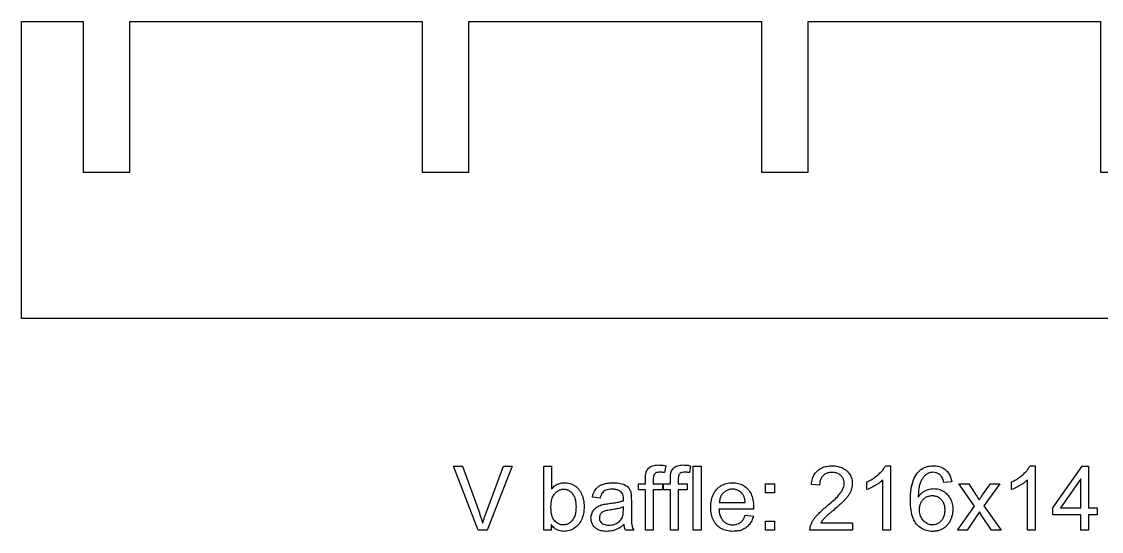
# Model space of a CAD drawing. Extents: x 16 to 234, y 9 to 84.
# Drawn here: x 16 to 66.9, y 59.9 to 84 of the extents above; entities that cross this region are included whole.
import ezdxf

# ---------------------------------------------------------------- set-up
doc = ezdxf.new("R2010")
doc.units = 0
doc.layers.add('baffles_C4_v3.0', color=7, linetype='CONTINUOUS')

msp = doc.modelspace()

# ---------------------------------------------------------------- linework, layer by layer
at = {"layer": 'baffles_C4_v3.0', "color": 1}
for p, q in [((16, 70.000033), (16, 84.000019)), ((16, 84.000019), (18.899999, 84.000019)), ((18.899999, 84.000019), (18.899999, 76.900013)), ((21.099999, 76.900013), (21.099999, 84.000019)), ((21.099999, 84.000019), (34.899999, 84.000019)), ((34.899999, 84.000019), (34.899999, 76.900013)), ((37.099998, 76.900013), (37.099998, 84.000019)), ((37.099998, 84.000019), (50.899998, 84.000019)), ((50.899998, 84.000019), (50.899998, 76.900013)), ((53.099998, 76.900013), (53.099998, 84.000019)), ((53.099998, 84.000019), (66.900005, 84.000019)), ((66.900005, 84.000019), (66.900005, 76.900013)), ((18.899999, 76.900013), (19.999999, 76.900013)), ((19.999999, 76.900013), (21.099999, 76.900013)), ((34.899999, 76.900013), (35.999999, 76.900013)), ((35.999999, 76.900013), (37.099998, 76.900013)), ((50.899998, 76.900013), (51.999998, 76.900013)), ((51.999998, 76.900013), (53.099998, 76.900013)), ((66.900005, 76.900013), (68.000002, 76.900013)), ((19.999999, 70.000033), (16, 70.000033)), ((227.999999, 70.000033), (19.999999, 70.000033))]:
    msp.add_line(p, q, dxfattribs=at)
at = {"layer": 'baffles_C4_v3.0', "color": 7}
for p, q in [((37.546156, 60.000018), (36.372068, 63.030324)), ((36.372068, 63.030324), (36.80615, 63.030324)), ((36.80615, 63.030324), (37.593699, 60.828908)), ((37.91616, 60.828908), (38.734714, 63.030324)), ((39.143992, 63.030324), (37.957501, 60.000018)), ((38.734714, 63.030324), (39.143992, 63.030324)), ((40.63095, 60.000018), (40.63095, 63.030324)), ((40.63095, 63.030324), (41.00302, 63.030324)), ((41.00302, 63.030324), (41.00302, 61.949253)), ((46.384348, 63.044793), (46.328537, 62.720265)), ((47.561214, 63.044793), (47.505404, 62.720265)), ((47.685949, 60.000018), (47.685949, 63.030324)), ((47.685949, 63.030324), (48.05802, 63.030324)), ((48.05802, 63.030324), (48.05802, 60.000018)), ((56.75355, 63.042726), (56.993329, 63.042726)), ((56.993329, 63.042726), (56.993329, 60.000018)), ((63.577683, 63.042726), (63.817461, 63.042726)), ((63.817461, 63.042726), (63.817461, 60.000018)), ((64.647775, 61.066619), (66.030637, 63.030324)), ((66.030637, 63.030324), (66.334494, 63.030324)), ((66.334494, 63.030324), (66.334494, 61.066619)), ((45.100705, 61.905844), (45.100705, 62.195232)), ((45.100705, 62.195232), (45.429367, 62.195232)), ((45.429367, 62.195232), (45.429367, 62.42881)), ((45.79937, 62.397804), (45.79937, 62.195233)), ((45.79937, 62.195233), (46.227251, 62.195233)), ((46.227251, 62.195233), (46.227251, 61.905844)), ((46.277572, 61.905844), (46.277572, 62.195232)), ((46.277572, 62.195232), (46.606234, 62.195232)), ((46.606234, 62.195232), (46.606234, 62.42881)), ((46.976237, 62.397804), (46.976237, 62.195233)), ((46.976237, 62.195233), (47.404118, 62.195233)), ((47.404118, 62.195233), (47.404118, 61.905844)), ((51.091104, 61.771486), (51.091104, 62.195232)), ((51.091104, 62.195232), (51.514851, 62.195232)), ((51.514851, 62.195232), (51.514851, 61.771486)), ((53.643274, 62.12702), (53.260868, 62.166294)), ((55.877118, 61.922381), (55.877118, 62.282049)), ((56.621258, 60.000018), (56.621258, 62.370932)), ((59.876229, 62.28825), (59.506226, 62.259311)), ((59.876229, 62.28825), (59.876229, 62.28825)), ((60.956654, 61.141033), (60.214581, 62.195232)), ((60.214581, 62.195232), (60.679668, 62.195232)), ((60.679668, 62.195232), (61.016599, 61.680535)), ((61.336992, 61.676401), (61.706996, 62.195232)), ((62.151413, 62.195232), (61.392803, 61.161704)), ((61.706996, 62.195232), (62.151413, 62.195232)), ((62.70125, 61.922381), (62.70125, 62.282049)), ((63.445391, 60.000018), (63.445391, 62.370932)), ((65.962423, 62.432944), (65.013644, 61.066619)), ((65.962423, 61.066619), (65.962423, 62.432944)), ((45.429367, 61.905844), (45.100705, 61.905844)), ((45.429367, 60.000018), (45.429367, 61.905844)), ((46.227251, 61.905844), (45.79937, 61.905844)), ((45.79937, 61.905844), (45.79937, 60.000018)), ((46.606234, 61.905844), (46.277572, 61.905844)), ((46.606234, 60.000018), (46.606234, 61.905844)), ((47.404118, 61.905844), (46.976237, 61.905844)), ((46.976237, 61.905844), (46.976237, 60.000018)), ((51.514851, 61.771486), (51.091104, 61.771486)), ((51.091104, 61.771486), (51.091104, 61.771486)), ((43.288555, 61.519305), (42.924753, 61.568914)), ((44.764432, 61.415952), (44.764432, 60.919858)), ((48.915137, 61.308465), (50.140902, 61.308465)), ((48.915137, 61.308465), (48.915137, 61.308465)), ((60.154636, 60.000018), (60.956654, 61.141033)), ((61.392803, 61.161704), (62.209291, 60.000018)), ((40.972014, 61.114161), (40.972014, 61.114161)), ((44.388215, 60.965333), (44.388215, 61.101759)), ((44.388215, 61.101759), (44.388215, 61.101759)), ((50.531562, 61.00254), (48.894452, 61.00254)), ((50.136754, 60.706951), (50.136768, 60.706951)), ((50.136768, 60.706951), (50.52124, 60.659409)), ((58.356942, 60.98187), (58.356942, 60.98187)), ((61.181963, 60.866115), (60.605254, 60.000018)), ((61.301853, 60.682146), (61.181963, 60.866115)), ((61.752471, 60.000018), (61.301853, 60.682146)), ((64.647775, 60.725555), (64.647775, 61.066619)), ((65.962423, 60.725555), (64.647775, 60.725555)), ((65.013644, 61.066619), (65.962423, 61.066619)), ((65.962423, 61.066619), (65.962423, 61.066619)), ((65.962423, 60.000018), (65.962423, 60.725555)), ((66.334494, 61.066619), (66.743771, 61.066619)), ((66.743771, 60.725555), (66.334494, 60.725555)), ((66.334494, 60.725555), (66.334494, 60.000018)), ((66.743771, 61.066619), (66.743771, 60.725555)), ((40.976149, 60.274936), (40.976149, 60.000018)), ((44.419221, 60.270802), (44.419221, 60.270802)), ((51.091104, 60.000018), (51.091104, 60.423764)), ((51.091104, 60.423764), (51.514851, 60.423764)), ((51.514851, 60.423764), (51.514851, 60.000018)), ((53.707352, 60.357619), (55.193566, 60.357619)), ((55.193566, 60.357619), (55.193566, 60.000018)), ((55.193566, 60.357619), (55.193566, 60.357619)), ((37.957501, 60.000018), (37.546156, 60.000018)), ((37.546156, 60.000018), (37.546156, 60.000018)), ((40.976149, 60.000018), (40.63095, 60.000018)), ((40.976149, 60.000018), (40.976149, 60.000018)), ((44.882242, 60.000018), (44.493635, 60.000018)), ((45.79937, 60.000018), (45.429367, 60.000018)), ((45.429367, 60.000018), (45.429367, 60.000018)), ((46.976237, 60.000018), (46.606234, 60.000018)), ((46.606234, 60.000018), (46.606234, 60.000018)), ((48.05802, 60.000018), (47.685949, 60.000018)), ((47.685949, 60.000018), (47.685949, 60.000018)), ((51.514851, 60.000018), (51.091104, 60.000018)), ((51.091104, 60.000018), (51.091104, 60.000018)), ((55.193566, 60.000018), (53.190588, 60.000018)), ((56.993329, 60.000018), (56.621258, 60.000018)), ((56.993329, 60.000018), (56.993329, 60.000018)), ((60.605254, 60.000018), (60.154636, 60.000018)), ((60.154636, 60.000018), (60.154636, 60.000018)), ((62.209291, 60.000018), (61.752471, 60.000018)), ((63.817461, 60.000018), (63.445391, 60.000018)), ((63.817461, 60.000018), (63.817461, 60.000018)), ((66.334494, 60.000018), (65.962423, 60.000018)), ((65.962423, 60.000018), (65.962423, 60.000018))]:
    msp.add_line(p, q, dxfattribs=at)
for points, knots in [([(45.429367, 62.42881), (45.430045, 62.473786), (45.431278, 62.555551), (45.443381, 62.665851), (45.466783, 62.76293), (45.510288, 62.849509), (45.57451, 62.929003), (45.657474, 62.996537), (45.763054, 63.047902), (45.892816, 63.076613), (46.022935, 63.084086), (46.148209, 63.078883), (46.26424, 63.066512), (46.343392, 63.052199), (46.384348, 63.044793)], [0, 0, 0, 0, 0.134889, 0.245222, 0.33229, 0.433052, 0.533019, 0.636862, 0.751493, 0.881847, 1.032851, 1.141336, 1.257753, 1.382581, 1.382581, 1.382581, 1.382581]), ([(46.328537, 62.720265), (46.303315, 62.724396), (46.253955, 62.732482), (46.180754, 62.739235), (46.098813, 62.742249), (46.013182, 62.73715), (45.930051, 62.714403), (45.864814, 62.671781), (45.824095, 62.601498), (45.802571, 62.508058), (45.800519, 62.437369), (45.79937, 62.397804)], [0, 0, 0, 0, 0.076657, 0.150018, 0.220335, 0.322626, 0.406111, 0.476576, 0.55005, 0.643302, 0.761841, 0.761841, 0.761841, 0.761841]), ([(46.606234, 62.42881), (46.606912, 62.473786), (46.608145, 62.555551), (46.620248, 62.665851), (46.643649, 62.76293), (46.687155, 62.849509), (46.751377, 62.929003), (46.834341, 62.996537), (46.939921, 63.047902), (47.069683, 63.076613), (47.199802, 63.084086), (47.325076, 63.078883), (47.441106, 63.066512), (47.520258, 63.052199), (47.561214, 63.044793)], [0, 0, 0, 0, 0.134889, 0.245222, 0.33229, 0.433052, 0.533019, 0.636862, 0.751493, 0.881847, 1.032851, 1.141336, 1.257753, 1.382581, 1.382581, 1.382581, 1.382581]), ([(47.505404, 62.720265), (47.480182, 62.724396), (47.430822, 62.732482), (47.357621, 62.739235), (47.27568, 62.742249), (47.190049, 62.73715), (47.106918, 62.714403), (47.04168, 62.671781), (47.000962, 62.601498), (46.979438, 62.508058), (46.977386, 62.437369), (46.976237, 62.397804)], [0, 0, 0, 0, 0.076657, 0.150017, 0.220335, 0.322626, 0.406111, 0.476576, 0.55005, 0.643302, 0.761841, 0.761841, 0.761841, 0.761841]), ([(53.190588, 60.000018), (53.190769, 60.029546), (53.191127, 60.088224), (53.206134, 60.175228), (53.238957, 60.278298), (53.29372, 60.397994), (53.375937, 60.532949), (53.48047, 60.669333), (53.613869, 60.809888), (53.776959, 60.962857), (53.998903, 61.147976), (54.242454, 61.351602), (54.466922, 61.564209), (54.628213, 61.744489), (54.730923, 61.907491), (54.792483, 62.059446), (54.813234, 62.20825), (54.796179, 62.349085), (54.74117, 62.478406), (54.650793, 62.586554), (54.535005, 62.673569), (54.392119, 62.725115), (54.233685, 62.739872), (54.072847, 62.724702), (53.923585, 62.670275), (53.800933, 62.57829), (53.708955, 62.453622), (53.652971, 62.298534), (53.646625, 62.186301), (53.643274, 62.12702)], [0, 0, 0, 0, 0.088475, 0.175809, 0.263565, 0.412417, 0.56946, 0.73676, 0.926894, 1.150141, 1.407229, 1.793781, 2.10225, 2.334327, 2.517307, 2.677635, 2.822472, 2.963228, 3.098123, 3.238018, 3.381432, 3.52772, 3.687332, 3.855491, 4.008552, 4.15784, 4.308738, 4.467207, 4.644623, 4.644623, 4.644623, 4.644623]), ([(53.260868, 62.166294), (53.273308, 62.254855), (53.296843, 62.422392), (53.398063, 62.648334), (53.549743, 62.826082), (53.746452, 62.954331), (53.983916, 63.028963), (54.245522, 63.050231), (54.508004, 63.02802), (54.747442, 62.947496), (54.940148, 62.810193), (55.084252, 62.634369), (55.172398, 62.426337), (55.194337, 62.236832), (55.183962, 62.080193), (55.158652, 61.959927), (55.116591, 61.839939), (55.054331, 61.718914), (54.970398, 61.595374), (54.860549, 61.463026), (54.714487, 61.312991), (54.522559, 61.136015), (54.310494, 60.953504), (54.114002, 60.788213), (53.970054, 60.661358), (53.87185, 60.567781), (53.805006, 60.493444), (53.75203, 60.426758), (53.722007, 60.380297), (53.707352, 60.357619)], [0, 0, 0, 0, 0.267291, 0.50565, 0.731424, 0.959283, 1.200705, 1.470357, 1.742243, 1.986087, 2.218557, 2.442743, 2.659788, 2.887089, 3.007951, 3.129704, 3.254569, 3.388304, 3.536789, 3.701764, 3.903672, 4.164494, 4.484738, 4.742973, 4.934774, 5.060324, 5.149608, 5.234514, 5.315477, 5.315477, 5.315477, 5.315477]), ([(55.877118, 62.282049), (55.944292, 62.315665), (56.076227, 62.381691), (56.258775, 62.501339), (56.421539, 62.631946), (56.560269, 62.767836), (56.674197, 62.902108), (56.728181, 62.99777), (56.75355, 63.042726)], [0, 0, 0, 0, 0.225192, 0.442293, 0.653347, 0.850189, 1.02452, 1.179082, 1.179082, 1.179082, 1.179082]), ([(58.299064, 61.562713), (58.329724, 61.605475), (58.389422, 61.688739), (58.501217, 61.791518), (58.625035, 61.869759), (58.757249, 61.92482), (58.894677, 61.958633), (59.067301, 61.971669), (59.27103, 61.946964), (59.490599, 61.851285), (59.675938, 61.695846), (59.824723, 61.495756), (59.913203, 61.250556), (59.9362, 61.012782), (59.921257, 60.798931), (59.879499, 60.619519), (59.810926, 60.452533), (59.720302, 60.301658), (59.606193, 60.174296), (59.471692, 60.073973), (59.320517, 60.000966), (59.154903, 59.957155), (58.942186, 59.941127), (58.691532, 59.970597), (58.427158, 60.089629), (58.201662, 60.287776), (58.035128, 60.582219), (57.944916, 60.970928), (57.919809, 61.437329), (57.946855, 61.920835), (58.047415, 62.359281), (58.222449, 62.685286), (58.45387, 62.900124), (58.72142, 63.020684), (58.991311, 63.05141), (59.235604, 63.030093), (59.437473, 62.962833), (59.607238, 62.848519), (59.742157, 62.695113), (59.837212, 62.503969), (59.862859, 62.362167), (59.876229, 62.28825)], [0, 0, 0, 0, 0.157525, 0.306726, 0.452191, 0.594872, 0.734579, 0.874884, 1.1125, 1.342394, 1.583094, 1.830473, 2.08184, 2.354876, 2.541192, 2.723031, 2.904936, 3.080694, 3.248523, 3.414577, 3.580885, 3.749187, 3.925253, 4.218706, 4.495957, 4.782345, 5.104559, 5.493278, 5.968902, 6.502504, 6.941844, 7.308482, 7.594098, 7.873457, 8.173831, 8.398868, 8.604997, 8.804951, 9.005605, 9.211751, 9.436214, 9.436214, 9.436214, 9.436214]), ([(59.506226, 62.259311), (59.494901, 62.303935), (59.474058, 62.386069), (59.427933, 62.494398), (59.360491, 62.592061), (59.261714, 62.670453), (59.133144, 62.726248), (59.002355, 62.741126), (58.880862, 62.730012), (58.77402, 62.696613), (58.668767, 62.633672), (58.56695, 62.540287), (58.474079, 62.412756), (58.396049, 62.257172), (58.339794, 62.06404), (58.306517, 61.828349), (58.301686, 61.656158), (58.299064, 61.562713)], [0, 0, 0, 0, 0.137991, 0.253984, 0.351223, 0.491118, 0.626013, 0.76677, 0.880991, 0.990163, 1.099474, 1.246306, 1.401477, 1.570337, 1.765928, 2.002134, 2.282433, 2.282433, 2.282433, 2.282433]), ([(62.70125, 62.282049), (62.768425, 62.315665), (62.900359, 62.381691), (63.082907, 62.501339), (63.245671, 62.631946), (63.384402, 62.767836), (63.49833, 62.902108), (63.552313, 62.99777), (63.577683, 63.042726)], [0, 0, 0, 0, 0.225192, 0.442293, 0.653347, 0.850189, 1.02452, 1.179082, 1.179082, 1.179082, 1.179082]), ([(41.00302, 61.949253), (41.056909, 62.008056), (41.161491, 62.122176), (41.374699, 62.22466), (41.571622, 62.250405), (41.736656, 62.238833), (41.865604, 62.211275), (41.987599, 62.164742), (42.101602, 62.104637), (42.202508, 62.027239), (42.287332, 61.933627), (42.360922, 61.827813), (42.422229, 61.708107), (42.471564, 61.576132), (42.508106, 61.434201), (42.530168, 61.284527), (42.539366, 61.066175), (42.517984, 60.795511), (42.427423, 60.49362), (42.268878, 60.254904), (42.068437, 60.080283), (41.836008, 59.971892), (41.588313, 59.939508), (41.346047, 59.971716), (41.127036, 60.08525), (41.027482, 60.210404), (40.976149, 60.274936)], [0, 0, 0, 0, 0.237491, 0.460896, 0.692678, 0.825518, 0.955932, 1.086682, 1.216056, 1.341331, 1.465996, 1.593547, 1.726984, 1.868353, 2.015415, 2.165868, 2.3213, 2.670405, 2.975687, 3.256222, 3.518243, 3.76396, 4.014356, 4.257513, 4.487767, 4.732878, 4.732878, 4.732878, 4.732878]), ([(42.924753, 61.568914), (42.936735, 61.617893), (42.95956, 61.711196), (43.014491, 61.838333), (43.084414, 61.947427), (43.174178, 62.039158), (43.286401, 62.11335), (43.419627, 62.170723), (43.57045, 62.214134), (43.737805, 62.239705), (43.913021, 62.247257), (44.083458, 62.240761), (44.236998, 62.22009), (44.367469, 62.183523), (44.475399, 62.135251), (44.563716, 62.079934), (44.631615, 62.014168), (44.68284, 61.938963), (44.721095, 61.853541), (44.747301, 61.76574), (44.758067, 61.667597), (44.763618, 61.553078), (44.764138, 61.465421), (44.764432, 61.415952)], [0, 0, 0, 0, 0.151058, 0.287764, 0.413385, 0.537793, 0.669844, 0.81431, 0.971389, 1.139494, 1.320916, 1.496769, 1.65063, 1.784615, 1.901705, 2.004334, 2.095614, 2.183146, 2.275639, 2.375521, 2.456568, 2.571113, 2.719496, 2.719496, 2.719496, 2.719496]), ([(50.52124, 60.659409), (50.498376, 60.588768), (50.454151, 60.452129), (50.337882, 60.273199), (50.188551, 60.129012), (50.004901, 60.023553), (49.789612, 59.96207), (49.535946, 59.942774), (49.263174, 59.9686), (48.997137, 60.068822), (48.779348, 60.237925), (48.619593, 60.470688), (48.526617, 60.759193), (48.501062, 61.08281), (48.52697, 61.409238), (48.620606, 61.707157), (48.782954, 61.945136), (48.996629, 62.120016), (49.254232, 62.225196), (49.532321, 62.2549), (49.808048, 62.225593), (50.058402, 62.122192), (50.266706, 61.951015), (50.425533, 61.717839), (50.516967, 61.425783), (50.534653, 61.20542), (50.533438, 61.073584), (50.532702, 61.040509), (50.531966, 61.016014), (50.531562, 61.00254)], [0, 0, 0, 0, 0.221958, 0.429326, 0.632699, 0.83952, 1.057968, 1.298636, 1.599469, 1.872783, 2.140029, 2.413797, 2.706857, 3.03883, 3.38205, 3.684041, 3.964596, 4.23398, 4.500897, 4.787257, 5.064869, 5.324629, 5.58792, 5.862739, 6.158848, 6.495601, 6.521325, 6.554406, 6.594845, 6.594845, 6.594845, 6.594845]), ([(56.621258, 62.370932), (56.58875, 62.341855), (56.520058, 62.280414), (56.400959, 62.195814), (56.268637, 62.113748), (56.132957, 62.037647), (56.002962, 61.972384), (55.917551, 61.938447), (55.877118, 61.922381)], [0, 0, 0, 0, 0.130761, 0.276301, 0.437467, 0.597772, 0.742908, 0.873381, 0.873381, 0.873381, 0.873381]), ([(63.445391, 62.370932), (63.412882, 62.341855), (63.344191, 62.280414), (63.225092, 62.195814), (63.09277, 62.113748), (62.957089, 62.037647), (62.827095, 61.972384), (62.741684, 61.938447), (62.70125, 61.922381)], [0, 0, 0, 0, 0.130761, 0.276301, 0.437467, 0.597772, 0.742908, 0.873381, 0.873381, 0.873381, 0.873381]), ([(40.972014, 61.114161), (40.973909, 61.034433), (40.977338, 60.890193), (41.009734, 60.696199), (41.080565, 60.52408), (41.197785, 60.380618), (41.365529, 60.275949), (41.544448, 60.247714), (41.712858, 60.271273), (41.859347, 60.346652), (41.987621, 60.466944), (42.087825, 60.636772), (42.14425, 60.854662), (42.159752, 61.101309), (42.14467, 61.347829), (42.091321, 61.566582), (41.993857, 61.733947), (41.869893, 61.851793), (41.726655, 61.924573), (41.570727, 61.946322), (41.41337, 61.923696), (41.266771, 61.847682), (41.140039, 61.72668), (41.039381, 61.561015), (40.9811, 61.349943), (40.975191, 61.196607), (40.972014, 61.114161)], [0, 0, 0, 0, 0.239158, 0.432673, 0.586238, 0.792679, 0.977845, 1.1666, 1.323616, 1.480767, 1.652701, 1.844917, 2.063926, 2.321459, 2.58375, 2.802873, 2.990368, 3.156425, 3.30957, 3.464441, 3.621491, 3.778951, 3.951669, 4.141134, 4.353518, 4.600518, 4.600518, 4.600518, 4.600518]), ([(44.388215, 61.393214), (44.388612, 61.408143), (44.389296, 61.433864), (44.390028, 61.466249), (44.390919, 61.529417), (44.384522, 61.61944), (44.351714, 61.731976), (44.281375, 61.824055), (44.171353, 61.888617), (44.025793, 61.929938), (43.865204, 61.9401), (43.70975, 61.931678), (43.577018, 61.902692), (43.469859, 61.849919), (43.38942, 61.765727), (43.328029, 61.653768), (43.302442, 61.566608), (43.288555, 61.519305)], [0, 0, 0, 0, 0.044801, 0.077192, 0.097175, 0.234332, 0.346762, 0.443457, 0.574267, 0.721637, 0.894232, 1.054418, 1.187612, 1.299482, 1.406995, 1.531343, 1.678926, 1.678926, 1.678926, 1.678926]), ([(50.140902, 61.308465), (50.133949, 61.365226), (50.121065, 61.470418), (50.075229, 61.612763), (49.99534, 61.741175), (49.877006, 61.849385), (49.716041, 61.924918), (49.544533, 61.945397), (49.378469, 61.927513), (49.229011, 61.868415), (49.101683, 61.771662), (49.001887, 61.64238), (48.935443, 61.484021), (48.922102, 61.368677), (48.915137, 61.308465)], [0, 0, 0, 0, 0.171353, 0.317556, 0.444444, 0.621142, 0.790681, 0.969363, 1.132401, 1.287346, 1.445408, 1.606336, 1.772178, 1.953303, 1.953303, 1.953303, 1.953303]), ([(58.356942, 60.98187), (58.358626, 60.939613), (58.361979, 60.85546), (58.39032, 60.73158), (58.434038, 60.613277), (58.495431, 60.50573), (58.572921, 60.414142), (58.663948, 60.342706), (58.763848, 60.292252), (58.868224, 60.260943), (58.989883, 60.249542), (59.12634, 60.26758), (59.267004, 60.334734), (59.387698, 60.442335), (59.483505, 60.586064), (59.539297, 60.764722), (59.555038, 60.95851), (59.53955, 61.149871), (59.484218, 61.321092), (59.388778, 61.458537), (59.266429, 61.561994), (59.119655, 61.625096), (58.960589, 61.643344), (58.800945, 61.624827), (58.652531, 61.561586), (58.527006, 61.459038), (58.427477, 61.325603), (58.366581, 61.161211), (58.36025, 61.043409), (58.356942, 60.98187)], [0, 0, 0, 0, 0.126637, 0.252192, 0.379313, 0.503918, 0.6217, 0.737024, 0.848572, 0.955619, 1.061979, 1.21321, 1.362395, 1.522537, 1.692871, 1.874155, 2.0776, 2.273021, 2.446897, 2.61069, 2.768545, 2.921625, 3.08275, 3.243647, 3.398627, 3.559858, 3.724448, 3.892752, 4.07684, 4.07684, 4.07684, 4.07684]), ([(61.016599, 61.680535), (61.036425, 61.64973), (61.073669, 61.591861), (61.124826, 61.509956), (61.155405, 61.458415), (61.169561, 61.434555)], [0, 0, 0, 0, 0.109901, 0.206455, 0.289683, 0.289683, 0.289683, 0.289683]), ([(61.169561, 61.434555), (61.189168, 61.46377), (61.226989, 61.520122), (61.28273, 61.600799), (61.31939, 61.651876), (61.336992, 61.676401)], [0, 0, 0, 0, 0.105552, 0.203601, 0.294164, 0.294164, 0.294164, 0.294164]), ([(44.419221, 60.270802), (44.374557, 60.234592), (44.28932, 60.165488), (44.155544, 60.081939), (44.023535, 60.020586), (43.890142, 59.979603), (43.752653, 59.955426), (43.584263, 59.94663), (43.396811, 59.960749), (43.204558, 60.017835), (43.051463, 60.117674), (42.940774, 60.249921), (42.873387, 60.407342), (42.856567, 60.555778), (42.86565, 60.682213), (42.889905, 60.781582), (42.930608, 60.873605), (42.984804, 60.956401), (43.049362, 61.029216), (43.124406, 61.089636), (43.208135, 61.138412), (43.298195, 61.179211), (43.38911, 61.209851), (43.487232, 61.230513), (43.597587, 61.248909), (43.771141, 61.270844), (43.981956, 61.298676), (44.204467, 61.338247), (44.332333, 61.376498), (44.388215, 61.393214)], [0, 0, 0, 0, 0.17237, 0.328959, 0.471805, 0.607871, 0.746412, 0.889495, 1.112903, 1.307282, 1.484688, 1.653129, 1.817337, 1.991168, 2.095749, 2.196517, 2.296373, 2.396133, 2.492263, 2.587138, 2.683838, 2.782204, 2.883376, 2.970915, 3.082717, 3.218978, 3.495618, 3.720881, 3.895753, 3.895753, 3.895753, 3.895753]), ([(37.593699, 60.828908), (37.613946, 60.771428), (37.653427, 60.659347), (37.706705, 60.493978), (37.737753, 60.385569), (37.752862, 60.332814)], [0, 0, 0, 0, 0.182821, 0.356488, 0.521108, 0.521108, 0.521108, 0.521108]), ([(37.752862, 60.332814), (37.769015, 60.388029), (37.801462, 60.498943), (37.855961, 60.664378), (37.89603, 60.773893), (37.91616, 60.828908)], [0, 0, 0, 0, 0.17258, 0.346673, 0.522411, 0.522411, 0.522411, 0.522411]), ([(44.388215, 61.101759), (44.335994, 61.083301), (44.218375, 61.041727), (44.014248, 60.99776), (43.817142, 60.966745), (43.65169, 60.941395), (43.543075, 60.917272), (43.459998, 60.891066), (43.397088, 60.857217), (43.346954, 60.815928), (43.307969, 60.766249), (43.278606, 60.711372), (43.261121, 60.651547), (43.25489, 60.578649), (43.265018, 60.495394), (43.304077, 60.409139), (43.368042, 60.335433), (43.458052, 60.27957), (43.572175, 60.247578), (43.701491, 60.23872), (43.836071, 60.248131), (43.965529, 60.279207), (44.08316, 60.330686), (44.185446, 60.401603), (44.269119, 60.489461), (44.330158, 60.586558), (44.366516, 60.697322), (44.385206, 60.822858), (44.387153, 60.915042), (44.388215, 60.965333)], [0, 0, 0, 0, 0.16603, 0.373949, 0.624965, 0.764896, 0.875879, 0.958605, 1.025308, 1.088914, 1.152008, 1.213548, 1.274595, 1.337558, 1.432082, 1.52275, 1.617514, 1.72074, 1.835837, 1.969502, 2.107922, 2.239108, 2.366924, 2.490975, 2.60989, 2.728771, 2.83169, 2.957312, 3.108125, 3.108125, 3.108125, 3.108125]), ([(44.764432, 60.919858), (44.764671, 60.818613), (44.765082, 60.644265), (44.772355, 60.425244), (44.781423, 60.276068), (44.8074, 60.172068), (44.838701, 60.083778), (44.867634, 60.028119), (44.882242, 60.000018)], [0, 0, 0, 0, 0.303638, 0.522877, 0.658057, 0.750417, 0.843484, 0.938393, 0.938393, 0.938393, 0.938393]), ([(48.894452, 61.00254), (48.901848, 60.927834), (48.915726, 60.78765), (48.984494, 60.596513), (49.090824, 60.44545), (49.22639, 60.33564), (49.385622, 60.269045), (49.543293, 60.251468), (49.685734, 60.26336), (49.805168, 60.299509), (49.911755, 60.360784), (50.003638, 60.450124), (50.080965, 60.56741), (50.117389, 60.658514), (50.136754, 60.706951)], [0, 0, 0, 0, 0.224604, 0.421457, 0.601809, 0.772187, 0.938029, 1.112515, 1.242829, 1.364661, 1.483825, 1.608095, 1.745686, 1.901883, 1.901883, 1.901883, 1.901883]), ([(44.493635, 60.000018), (44.481592, 60.026924), (44.456788, 60.082344), (44.43238, 60.173639), (44.423706, 60.237687), (44.419221, 60.270802)], [0, 0, 0, 0, 0.088336, 0.181943, 0.282157, 0.282157, 0.282157, 0.282157])]:
    msp.add_open_spline(points, degree=3, knots=knots, dxfattribs=at)

doc.saveas('drawing.dxf')
